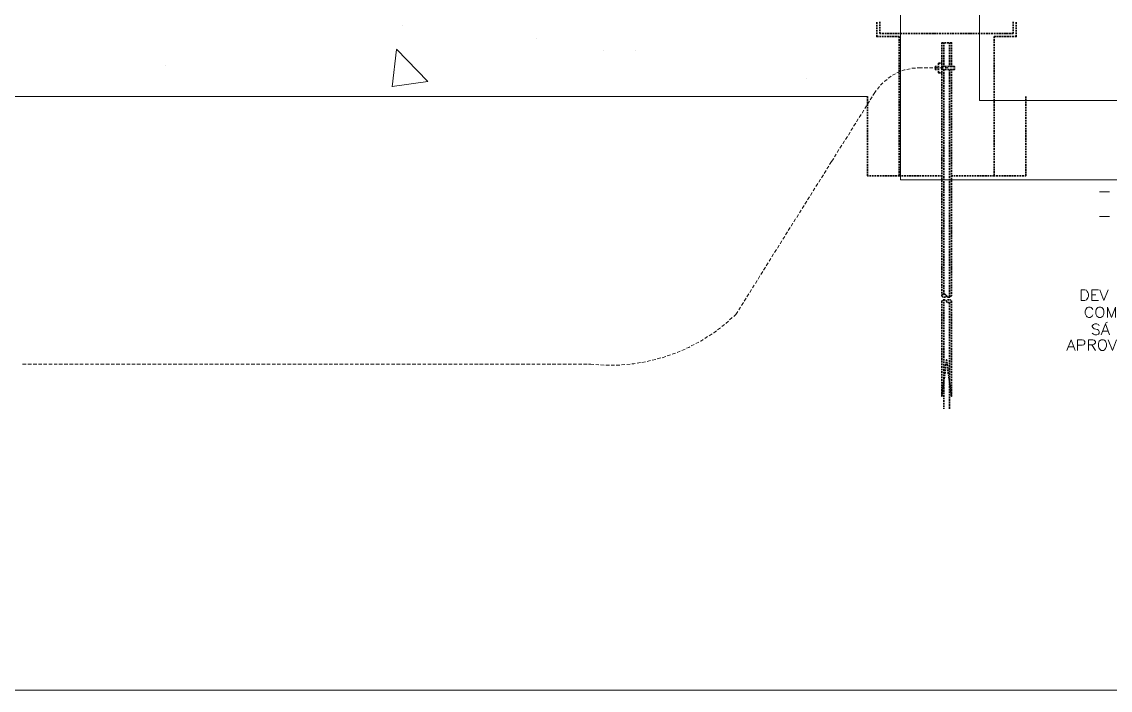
# Model space of a CAD drawing. Header units: inches. Extents: x 5 to 1823, y 18 to 726.
# Drawn here: x 1431.5 to 1510.1, y 408.9 to 457.2 of the extents above; entities that cross this region are included whole.
import ezdxf

# ---------------------------------------------------------------- set-up
doc = ezdxf.new("R2010")
doc.units = ezdxf.units.IN
doc.header["$MEASUREMENT"] = 0
for name, color, linetype in [('PDF_0', 7, 'Continuous'), ('PDF_EL0001', 1, 'Continuous'), ('PDF_ENTRADA-ELETRICA', 1, 'Continuous'), ('PDF_PAREDE', 6, 'Continuous'), ('PDF_TIGRECAD', 6, 'Continuous')]:
    doc.layers.add(name, color=color, linetype=linetype)
doc.layers.add('PDF_Layer 1', color=30, linetype='Continuous', true_color=0xff7f00)
doc.layers.add('PDF_TUB-ELETRICA', color=7, linetype='Continuous', true_color=0x7fbfff)

msp = doc.modelspace()

# ---------------------------------------------------------------- linework, layer by layer
at = {"layer": 'PDF_0', "lineweight": 5}
for points in [[(1494.966, 453.574), (1494.776, 453.511), (1494.733, 453.49)], [(1495.326, 453.701), (1495.284, 453.701), (1495.093, 453.638)], [(1495.686, 453.786), (1495.453, 453.744)], [(1496.067, 453.828), (1495.813, 453.828)], [(1496.194, 453.85), (1496.363, 453.85), (1496.575, 453.85)], [(1496.702, 453.85), (1496.956, 453.85)], [(1497.083, 453.85), (1497.316, 453.85)], [(1497.443, 453.85), (1497.697, 453.85)], [(1497.824, 453.85), (1498.078, 453.85)], [(1498.205, 453.85), (1498.395, 453.85)], [(1493.717, 452.77), (1493.548, 452.601)], [(1494.014, 453.024), (1493.844, 452.897), (1493.802, 452.876)], [(1494.31, 453.257), (1494.289, 453.236), (1494.098, 453.109)], [(1494.627, 453.426), (1494.416, 453.32)], [(1492.998, 451.86), (1493.125, 452.072), (1493.23, 452.22)], [(1493.463, 452.516), (1493.315, 452.304)], [(1492.595, 451.225), (1492.744, 451.436)], [(1492.807, 451.542), (1492.934, 451.754)], [(1492.003, 450.272), (1492.151, 450.484)], [(1492.214, 450.59), (1492.341, 450.801)], [(1492.405, 450.907), (1492.532, 451.119)], [(1491.601, 449.637), (1491.749, 449.849)], [(1491.812, 449.955), (1491.939, 450.166)], [(1491.008, 448.685), (1491.156, 448.896)], [(1491.22, 449.002), (1491.347, 449.214)], [(1491.41, 449.32), (1491.537, 449.531)], [(1490.606, 448.05), (1490.754, 448.261)], [(1490.817, 448.367), (1490.944, 448.579)], [(1489.865, 446.864), (1490.013, 447.097), (1490.161, 447.309)], [(1490.225, 447.415), (1490.352, 447.626)], [(1490.415, 447.732), (1490.542, 447.944)], [(1489.674, 446.547), (1489.801, 446.759)], [(1489.082, 445.594), (1489.209, 445.806)], [(1489.272, 445.912), (1489.42, 446.124)], [(1489.484, 446.229), (1489.611, 446.441)], [(1488.68, 444.959), (1488.807, 445.171)], [(1488.87, 445.277), (1489.018, 445.489)], [(1488.087, 444.007), (1488.214, 444.219)], [(1488.277, 444.324), (1488.404, 444.536)], [(1488.489, 444.642), (1488.616, 444.854)], [(1487.685, 443.372), (1487.812, 443.584)], [(1487.875, 443.689), (1488.023, 443.901)], [(1487.092, 442.419), (1487.219, 442.631)], [(1487.283, 442.737), (1487.41, 442.949)], [(1487.494, 443.054), (1487.621, 443.266)], [(1486.69, 441.784), (1486.817, 441.996)], [(1486.88, 442.102), (1487.029, 442.314)], [(1486.097, 440.832), (1486.224, 441.044)], [(1486.288, 441.149), (1486.415, 441.361)], [(1486.499, 441.467), (1486.626, 441.679)], [(1485.695, 440.197), (1485.822, 440.409)], [(1485.886, 440.514), (1486.034, 440.726)], [(1485.102, 439.244), (1485.229, 439.456)], [(1485.293, 439.562), (1485.42, 439.774)], [(1485.505, 439.879), (1485.632, 440.091)], [(1484.7, 438.588), (1484.827, 438.821)], [(1484.891, 438.927), (1485.039, 439.139)], [(1484.108, 437.636), (1484.235, 437.847)], [(1484.298, 437.953), (1484.425, 438.165)], [(1484.51, 438.271), (1484.637, 438.482)], [(1483.705, 437.001), (1483.832, 437.212)], [(1483.896, 437.318), (1484.044, 437.53)], [(1482.943, 435.9), (1483.092, 436.027), (1483.24, 436.26)], [(1483.303, 436.366), (1483.43, 436.577)], [(1483.515, 436.683), (1483.642, 436.895)], [(1482.372, 435.392), (1482.562, 435.561)], [(1482.647, 435.646), (1482.838, 435.815)], [(1481.483, 434.715), (1481.504, 434.715), (1481.695, 434.863)], [(1481.779, 434.926), (1481.991, 435.075)], [(1482.076, 435.159), (1482.287, 435.307)], [(1480.213, 433.932), (1480.425, 434.037)], [(1480.53, 434.101), (1480.615, 434.143), (1480.742, 434.228)], [(1480.848, 434.291), (1481.06, 434.44)], [(1481.165, 434.503), (1481.377, 434.63)], [(1478.139, 433.043), (1478.371, 433.127)], [(1478.498, 433.17), (1478.731, 433.233)], [(1478.858, 433.297), (1479.07, 433.381)], [(1479.197, 433.445), (1479.43, 433.529)], [(1479.536, 433.593), (1479.705, 433.656), (1479.768, 433.699)], [(1479.874, 433.762), (1480.086, 433.868)], [(1431.593, 432.45), (1431.847, 432.45)], [(1431.974, 432.45), (1432.228, 432.45)], [(1432.355, 432.45), (1432.609, 432.45)], [(1432.736, 432.45), (1432.969, 432.45)], [(1433.096, 432.45), (1433.35, 432.45)], [(1433.477, 432.45), (1433.731, 432.45)], [(1433.858, 432.45), (1434.09, 432.45)], [(1434.217, 432.45), (1434.471, 432.45)], [(1434.598, 432.45), (1434.852, 432.45)], [(1434.979, 432.45), (1435.233, 432.45)], [(1435.36, 432.45), (1435.593, 432.45)], [(1435.72, 432.45), (1435.974, 432.45)], [(1436.101, 432.45), (1436.355, 432.45)], [(1436.482, 432.45), (1436.715, 432.45)], [(1436.842, 432.45), (1437.096, 432.45)], [(1437.223, 432.45), (1437.477, 432.45)], [(1437.604, 432.45), (1437.858, 432.45)], [(1437.985, 432.45), (1438.218, 432.45)], [(1438.345, 432.45), (1438.599, 432.45)], [(1438.726, 432.45), (1438.98, 432.45)], [(1439.107, 432.45), (1439.361, 432.45)], [(1439.467, 432.45), (1439.721, 432.45)], [(1439.848, 432.45), (1440.102, 432.45)], [(1440.229, 432.45), (1440.483, 432.45)], [(1440.61, 432.45), (1440.843, 432.45)], [(1440.97, 432.45), (1441.224, 432.45)], [(1441.351, 432.45), (1441.605, 432.45)], [(1441.732, 432.45), (1441.986, 432.45)], [(1442.091, 432.45), (1442.345, 432.45)], [(1442.472, 432.45), (1442.726, 432.45)], [(1442.853, 432.45), (1443.107, 432.45)], [(1443.234, 432.45), (1443.467, 432.45)], [(1443.594, 432.45), (1443.848, 432.45)], [(1443.975, 432.45), (1444.229, 432.45)], [(1444.356, 432.45), (1444.61, 432.45)], [(1444.716, 432.45), (1444.97, 432.45)], [(1445.097, 432.45), (1445.351, 432.45)], [(1445.478, 432.45), (1445.732, 432.45)], [(1445.859, 432.45), (1446.092, 432.45)], [(1446.219, 432.45), (1446.473, 432.45)], [(1446.6, 432.45), (1446.854, 432.45)], [(1446.981, 432.45), (1447.235, 432.45)], [(1447.341, 432.45), (1447.595, 432.45)], [(1447.722, 432.45), (1447.976, 432.45)], [(1448.103, 432.45), (1448.357, 432.45)], [(1448.484, 432.45), (1448.717, 432.45)], [(1448.844, 432.45), (1449.098, 432.45)], [(1449.225, 432.45), (1449.479, 432.45)], [(1449.606, 432.45), (1449.86, 432.45)], [(1449.966, 432.45), (1450.22, 432.45)], [(1450.347, 432.45), (1450.601, 432.45)], [(1450.728, 432.45), (1450.982, 432.45)], [(1451.109, 432.45), (1451.341, 432.45)], [(1451.468, 432.45), (1451.722, 432.45)], [(1451.849, 432.45), (1452.103, 432.45)], [(1452.23, 432.45), (1452.484, 432.45)], [(1452.59, 432.45), (1452.844, 432.45)], [(1452.971, 432.45), (1453.225, 432.45)], [(1453.352, 432.45), (1453.606, 432.45)], [(1453.733, 432.45), (1453.966, 432.45)], [(1454.093, 432.45), (1454.347, 432.45)], [(1454.474, 432.45), (1454.728, 432.45)], [(1454.855, 432.45), (1455.109, 432.45)], [(1455.236, 432.45), (1455.469, 432.45)], [(1455.596, 432.45), (1455.85, 432.45)], [(1455.977, 432.45), (1456.231, 432.45)], [(1456.358, 432.45), (1456.591, 432.45)], [(1456.718, 432.45), (1456.972, 432.45)], [(1457.099, 432.45), (1457.353, 432.45)], [(1457.48, 432.45), (1457.734, 432.45)], [(1457.861, 432.45), (1458.094, 432.45)], [(1458.221, 432.45), (1458.475, 432.45)], [(1458.602, 432.45), (1458.856, 432.45)], [(1458.983, 432.45), (1459.215, 432.45)], [(1459.342, 432.45), (1459.596, 432.45)], [(1459.723, 432.45), (1459.977, 432.45)], [(1460.104, 432.45), (1460.358, 432.45)], [(1460.485, 432.45), (1460.718, 432.45)], [(1460.845, 432.45), (1461.099, 432.45)], [(1461.226, 432.45), (1461.48, 432.45)], [(1461.607, 432.45), (1461.84, 432.45)], [(1461.967, 432.45), (1462.221, 432.45)], [(1462.348, 432.45), (1462.602, 432.45)], [(1462.729, 432.45), (1462.983, 432.45)], [(1463.11, 432.45), (1463.343, 432.45)], [(1463.47, 432.45), (1463.724, 432.45)], [(1463.851, 432.45), (1464.105, 432.45)], [(1464.232, 432.45), (1464.486, 432.45)], [(1464.592, 432.45), (1464.846, 432.45)], [(1464.973, 432.45), (1465.227, 432.45)], [(1465.354, 432.45), (1465.608, 432.45)], [(1465.735, 432.45), (1465.968, 432.45)], [(1466.095, 432.45), (1466.349, 432.45)], [(1466.476, 432.45), (1466.73, 432.45)], [(1466.857, 432.45), (1467.111, 432.45)], [(1467.216, 432.45), (1467.47, 432.45)], [(1467.597, 432.45), (1467.851, 432.45)], [(1467.978, 432.45), (1468.232, 432.45)], [(1468.359, 432.45), (1468.592, 432.45)], [(1468.719, 432.45), (1468.973, 432.45)], [(1469.1, 432.45), (1469.354, 432.45)], [(1469.481, 432.45), (1469.735, 432.45)], [(1469.841, 432.45), (1470.095, 432.45)], [(1470.222, 432.45), (1470.476, 432.45)], [(1470.603, 432.45), (1470.857, 432.45)], [(1470.984, 432.45), (1471.217, 432.45)], [(1471.344, 432.45), (1471.598, 432.45)], [(1471.725, 432.45), (1471.979, 432.45)], [(1472.106, 432.45), (1472.36, 432.45)], [(1472.466, 432.45), (1472.635, 432.45), (1472.847, 432.429)], [(1472.974, 432.429), (1473.207, 432.408)], [(1473.334, 432.408), (1473.588, 432.386)], [(1473.715, 432.386), (1473.969, 432.386)], [(1474.096, 432.386), (1474.329, 432.386)], [(1474.456, 432.386), (1474.71, 432.386)], [(1474.837, 432.408), (1475.091, 432.429)], [(1475.218, 432.429), (1475.472, 432.45)], [(1475.577, 432.471), (1475.726, 432.471), (1475.831, 432.492)], [(1475.958, 432.513), (1476.212, 432.556)], [(1476.318, 432.577), (1476.572, 432.619)], [(1476.699, 432.64), (1476.763, 432.662), (1476.932, 432.704)], [(1477.059, 432.725), (1477.313, 432.789)], [(1477.419, 432.831), (1477.673, 432.894)], [(1477.779, 432.916), (1478.033, 433)]]:
    msp.add_lwpolyline(points, dxfattribs=at)
at = {"layer": 'PDF_EL0001', "lineweight": 5}
for points in [[(1488.595, 451.775), (1322.965, 451.775)], [(1492.595, 451.775), (1468.042, 451.775)]]:
    msp.add_lwpolyline(points, dxfattribs=at)
at = {"layer": 'PDF_ENTRADA-ELETRICA', "lineweight": 5}
for points in [[(1509.36, 444.896), (1510.079, 444.896)], [(1509.36, 443.118), (1510.079, 443.118)], [(1509.275, 437.043), (1508.809, 437.043), (1508.809, 437.826), (1509.275, 437.826)], [(1509.381, 437.826), (1509.677, 437.043), (1509.973, 437.826)], [(1508.809, 437.445), (1509.084, 437.445)], [(1508.873, 436.387), (1508.83, 436.472), (1508.767, 436.535), (1508.682, 436.577), (1508.555, 436.577), (1508.471, 436.535), (1508.407, 436.472), (1508.365, 436.387), (1508.322, 436.281), (1508.322, 436.112), (1508.365, 436.006), (1508.407, 435.921), (1508.471, 435.858), (1508.555, 435.815), (1508.682, 435.815), (1508.767, 435.858), (1508.83, 435.921), (1508.873, 436.006)], [(1509.931, 435.815), (1509.931, 436.577), (1510.227, 435.815), (1510.524, 436.577), (1510.524, 435.815)], [(1509.783, 435.413), (1509.931, 435.477)], [(1509.338, 435.223), (1509.275, 435.307), (1509.169, 435.35), (1509.021, 435.35), (1508.915, 435.307), (1508.83, 435.223), (1508.83, 435.159), (1508.873, 435.096), (1508.915, 435.053), (1508.979, 435.011), (1509.211, 434.948), (1509.275, 434.905), (1509.317, 434.863), (1509.338, 434.799), (1509.338, 434.694), (1509.275, 434.609), (1509.169, 434.567), (1509.021, 434.567), (1508.915, 434.609), (1508.83, 434.694)], [(1509.487, 434.567), (1509.783, 435.35), (1510.079, 434.567)], [(1509.592, 434.821), (1509.973, 434.821)], [(1507.01, 433.445), (1507.306, 434.207), (1507.603, 433.445)], [(1507.772, 433.445), (1507.772, 434.207), (1508.111, 434.207), (1508.217, 434.186), (1508.259, 434.143), (1508.301, 434.08), (1508.301, 433.953), (1508.259, 433.889), (1508.217, 433.847), (1508.111, 433.826), (1507.772, 433.826)], [(1508.555, 433.445), (1508.555, 434.207), (1508.873, 434.207), (1508.979, 434.186), (1509.021, 434.143), (1509.063, 434.08), (1509.063, 433.995), (1509.021, 433.932), (1508.979, 433.889), (1508.873, 433.847), (1508.555, 433.847)], [(1509.995, 434.207), (1510.291, 433.445), (1510.587, 434.207)], [(1507.116, 433.699), (1507.497, 433.699)], [(1508.809, 433.847), (1509.063, 433.445)]]:
    msp.add_lwpolyline(points, dxfattribs=at)
for points in [[(1508.026, 437.043), (1508.026, 437.826), (1508.301, 437.826), (1508.407, 437.784), (1508.471, 437.699), (1508.513, 437.636), (1508.555, 437.53), (1508.555, 437.339), (1508.513, 437.234), (1508.471, 437.17), (1508.407, 437.085), (1508.301, 437.043)], [(1509.317, 436.577), (1509.233, 436.535), (1509.169, 436.472), (1509.127, 436.387), (1509.084, 436.281), (1509.084, 436.112), (1509.127, 436.006), (1509.169, 435.921), (1509.233, 435.858), (1509.317, 435.815), (1509.465, 435.815), (1509.529, 435.858), (1509.592, 435.921), (1509.635, 436.006), (1509.677, 436.112), (1509.677, 436.281), (1509.635, 436.387), (1509.592, 436.472), (1509.529, 436.535), (1509.465, 436.577)], [(1509.487, 434.207), (1509.423, 434.186), (1509.338, 434.101), (1509.317, 434.037), (1509.275, 433.932), (1509.275, 433.741), (1509.317, 433.635), (1509.338, 433.572), (1509.423, 433.487), (1509.487, 433.445), (1509.635, 433.445), (1509.719, 433.487), (1509.783, 433.572), (1509.825, 433.635), (1509.868, 433.741), (1509.868, 433.932), (1509.825, 434.037), (1509.783, 434.101), (1509.719, 434.186), (1509.635, 434.207)]]:
    msp.add_lwpolyline(points, close=True, dxfattribs=at)
at = {"layer": 'PDF_Layer 1', "color": 7, "lineweight": 5}
msp.add_lwpolyline([(1006.86, 408.891), (1638.773, 408.891)], dxfattribs=at)
at = {"layer": 'PDF_PAREDE', "lineweight": 35}
for points in [[(1493.273, 457.152), (1493.273, 457.025)], [(1493.273, 456.961), (1493.273, 456.834)], [(1493.273, 456.771), (1493.273, 456.665)], [(1493.506, 457.173), (1493.506, 457.046)], [(1493.506, 456.982), (1493.506, 456.855)], [(1493.506, 456.792), (1493.506, 456.686)], [(1503.115, 457.173), (1503.115, 457.046)], [(1503.115, 456.982), (1503.115, 456.855)], [(1503.115, 456.792), (1503.115, 456.686)], [(1503.348, 457.152), (1503.348, 457.025)], [(1503.348, 456.961), (1503.348, 456.834)], [(1503.348, 456.771), (1503.348, 456.665)], [(1493.273, 456.601), (1493.273, 456.474)], [(1493.273, 456.411), (1493.273, 456.284)], [(1493.273, 456.22), (1493.273, 456.114), (1493.4, 456.114)], [(1493.463, 456.114), (1493.59, 456.114)], [(1493.506, 456.622), (1493.506, 456.495)], [(1493.506, 456.432), (1493.506, 456.347), (1493.59, 456.347)], [(1493.654, 456.347), (1493.781, 456.347)], [(1493.654, 456.114), (1493.76, 456.114)], [(1493.823, 456.114), (1493.95, 456.114)], [(1493.844, 456.347), (1493.971, 456.347)], [(1494.014, 456.114), (1494.141, 456.114)], [(1494.035, 456.347), (1494.162, 456.347)], [(1494.204, 456.114), (1494.331, 456.114)], [(1494.225, 456.347), (1494.352, 456.347)], [(1494.395, 456.114), (1494.522, 456.114)], [(1494.416, 456.347), (1494.543, 456.347)], [(1494.585, 456.114), (1494.712, 456.114)], [(1494.606, 456.347), (1494.733, 456.347)], [(1494.776, 456.347), (1494.903, 456.347)], [(1494.776, 456.114), (1494.881, 456.114), (1494.881, 455.987)], [(1494.881, 455.924), (1494.881, 455.797)], [(1494.966, 456.347), (1495.093, 456.347)], [(1495.157, 456.347), (1495.284, 456.347)], [(1495.347, 456.347), (1495.474, 456.347)], [(1495.538, 456.347), (1495.665, 456.347)], [(1495.728, 456.347), (1495.855, 456.347)], [(1495.919, 456.347), (1496.046, 456.347)], [(1496.088, 456.347), (1496.215, 456.347)], [(1496.278, 456.347), (1496.405, 456.347)], [(1496.469, 456.347), (1496.596, 456.347)], [(1496.659, 456.347), (1496.786, 456.347)], [(1496.85, 456.347), (1496.977, 456.347)], [(1497.04, 456.347), (1497.167, 456.347)], [(1497.231, 456.347), (1497.358, 456.347)], [(1497.4, 456.347), (1497.527, 456.347)], [(1497.591, 456.347), (1497.718, 456.347)], [(1497.781, 456.347), (1497.908, 456.347)], [(1497.972, 456.347), (1498.099, 456.347)], [(1498.162, 456.347), (1498.289, 456.347)], [(1498.353, 456.347), (1498.48, 456.347)], [(1498.543, 456.347), (1498.67, 456.347)], [(1498.713, 456.347), (1498.84, 456.347)], [(1498.903, 456.347), (1499.03, 456.347)], [(1499.094, 456.347), (1499.221, 456.347)], [(1499.284, 456.347), (1499.411, 456.347)], [(1499.475, 456.347), (1499.602, 456.347)], [(1499.665, 456.347), (1499.792, 456.347)], [(1499.856, 456.347), (1499.983, 456.347)], [(1500.025, 456.347), (1500.152, 456.347)], [(1500.215, 456.347), (1500.342, 456.347)], [(1500.406, 456.347), (1500.533, 456.347)], [(1500.596, 456.347), (1500.724, 456.347)], [(1500.787, 456.347), (1500.914, 456.347)], [(1500.978, 456.347), (1501.105, 456.347)], [(1501.168, 456.347), (1501.295, 456.347)], [(1501.337, 456.347), (1501.464, 456.347)], [(1501.528, 456.347), (1501.655, 456.347)], [(1501.718, 456.347), (1501.845, 456.347)], [(1501.867, 456.114), (1501.761, 456.114), (1501.761, 455.987)], [(1501.761, 455.924), (1501.761, 455.797)], [(1501.909, 456.347), (1502.036, 456.347)], [(1501.93, 456.114), (1502.057, 456.114)], [(1502.099, 456.347), (1502.226, 456.347)], [(1502.121, 456.114), (1502.248, 456.114)], [(1502.29, 456.347), (1502.417, 456.347)], [(1502.311, 456.114), (1502.417, 456.114)], [(1502.48, 456.347), (1502.607, 456.347)], [(1502.48, 456.114), (1502.607, 456.114)], [(1502.65, 456.347), (1502.777, 456.347)], [(1502.671, 456.114), (1502.798, 456.114)], [(1502.84, 456.347), (1502.967, 456.347)], [(1502.861, 456.114), (1502.988, 456.114)], [(1503.031, 456.347), (1503.115, 456.347), (1503.115, 456.432)], [(1503.052, 456.114), (1503.179, 456.114)], [(1503.115, 456.622), (1503.115, 456.495)], [(1503.242, 456.114), (1503.348, 456.114), (1503.348, 456.22)], [(1503.348, 456.601), (1503.348, 456.474)], [(1503.348, 456.411), (1503.348, 456.284)], [(1494.881, 455.755), (1494.881, 455.628)], [(1494.881, 455.564), (1494.881, 455.437)], [(1494.881, 455.374), (1494.881, 455.247)], [(1494.881, 455.183), (1494.881, 455.056)], [(1498.099, 455.67), (1497.972, 455.67), (1497.972, 455.585)], [(1497.972, 455.522), (1497.972, 455.395)], [(1497.972, 455.331), (1497.972, 455.204)], [(1497.972, 455.162), (1497.972, 455.035)], [(1498.12, 455.67), (1498.12, 455.585)], [(1498.12, 455.522), (1498.12, 455.395)], [(1498.12, 455.331), (1498.12, 455.204)], [(1498.12, 455.162), (1498.12, 455.035)], [(1498.162, 455.67), (1498.289, 455.67)], [(1498.353, 455.67), (1498.48, 455.67)], [(1498.522, 455.67), (1498.522, 455.585)], [(1498.522, 455.522), (1498.522, 455.395)], [(1498.522, 455.331), (1498.522, 455.204)], [(1498.522, 455.162), (1498.522, 455.035)], [(1498.543, 455.67), (1498.67, 455.67), (1498.67, 455.585)], [(1498.67, 455.522), (1498.67, 455.395)], [(1498.67, 455.331), (1498.67, 455.204)], [(1498.67, 455.162), (1498.67, 455.035)], [(1501.761, 455.755), (1501.761, 455.628)], [(1501.761, 455.564), (1501.761, 455.437)], [(1501.761, 455.374), (1501.761, 455.247)], [(1501.761, 455.183), (1501.761, 455.056)], [(1494.881, 454.993), (1494.881, 454.866)], [(1494.881, 454.802), (1494.881, 454.675)], [(1494.881, 454.612), (1494.881, 454.485)], [(1494.881, 454.442), (1494.881, 454.315)], [(1497.972, 454.971), (1497.972, 454.844)], [(1497.972, 454.781), (1497.972, 454.654)], [(1497.972, 454.59), (1497.972, 454.463)], [(1497.972, 454.4), (1497.972, 454.273)], [(1498.12, 454.971), (1498.12, 454.844)], [(1498.12, 454.781), (1498.12, 454.654)], [(1498.12, 454.59), (1498.12, 454.463)], [(1498.12, 454.4), (1498.12, 454.273)], [(1498.522, 454.971), (1498.522, 454.844)], [(1498.522, 454.781), (1498.522, 454.654)], [(1498.522, 454.59), (1498.522, 454.463)], [(1498.522, 454.4), (1498.522, 454.273)], [(1498.67, 454.971), (1498.67, 454.844)], [(1498.67, 454.781), (1498.67, 454.654)], [(1498.67, 454.59), (1498.67, 454.463)], [(1498.67, 454.4), (1498.67, 454.273)], [(1501.761, 454.993), (1501.761, 454.866)], [(1501.761, 454.802), (1501.761, 454.675)], [(1501.761, 454.612), (1501.761, 454.485)], [(1501.761, 454.442), (1501.761, 454.315)], [(1494.881, 454.252), (1494.881, 454.125)], [(1494.881, 454.061), (1494.881, 453.934)], [(1494.881, 453.871), (1494.881, 453.744)], [(1494.881, 453.68), (1494.881, 453.553)], [(1497.591, 453.955), (1497.506, 453.955), (1497.506, 453.871)], [(1497.506, 453.807), (1497.506, 453.723), (1497.591, 453.723)], [(1497.654, 453.955), (1497.739, 453.955)], [(1497.654, 453.723), (1497.739, 453.723)], [(1497.824, 454.188), (1497.739, 454.188), (1497.739, 454.061)], [(1497.739, 453.998), (1497.739, 453.871)], [(1497.739, 453.807), (1497.739, 453.68)], [(1497.739, 453.617), (1497.739, 453.49), (1497.824, 453.49)], [(1497.887, 454.188), (1497.972, 454.188)], [(1497.972, 453.617), (1497.972, 453.49), (1497.887, 453.49)], [(1497.972, 454.209), (1497.972, 454.082)], [(1498.12, 454.019), (1498.12, 453.955), (1497.972, 453.955), (1497.972, 453.871)], [(1497.972, 454.019), (1497.972, 453.955)], [(1497.972, 453.807), (1497.972, 453.68)], [(1497.972, 453.723), (1498.12, 453.723), (1498.12, 453.617)], [(1498.12, 454.209), (1498.12, 454.082)], [(1498.12, 453.553), (1498.12, 453.426)], [(1498.183, 453.955), (1498.31, 453.955)], [(1498.183, 453.723), (1498.31, 453.723)], [(1498.374, 453.955), (1498.501, 453.955)], [(1498.374, 453.723), (1498.501, 453.723)], [(1498.522, 454.209), (1498.522, 454.082)], [(1498.522, 454.019), (1498.522, 453.955)], [(1498.522, 453.723), (1498.522, 453.596)], [(1498.564, 453.955), (1498.691, 453.955)], [(1498.564, 453.723), (1498.691, 453.723)], [(1498.67, 454.209), (1498.67, 454.082)], [(1498.67, 454.019), (1498.67, 453.955)], [(1498.67, 453.723), (1498.67, 453.659)], [(1498.67, 453.596), (1498.67, 453.469)], [(1498.734, 453.955), (1498.882, 453.955), (1498.882, 453.871)], [(1498.734, 453.723), (1498.882, 453.723), (1498.882, 453.807)], [(1501.761, 454.252), (1501.761, 454.125)], [(1501.761, 454.061), (1501.761, 453.934)], [(1501.761, 453.871), (1501.761, 453.744)], [(1501.761, 453.68), (1501.761, 453.553)], [(1494.881, 453.49), (1494.881, 453.363)], [(1494.881, 453.299), (1494.881, 453.172)], [(1494.881, 453.13), (1494.881, 453.003)], [(1494.881, 452.939), (1494.881, 452.812)], [(1497.972, 453.426), (1497.972, 453.299)], [(1497.972, 453.236), (1497.972, 453.109)], [(1497.972, 453.045), (1497.972, 452.918)], [(1497.972, 452.855), (1497.972, 452.728)], [(1498.12, 453.363), (1498.12, 453.236)], [(1498.12, 453.172), (1498.12, 453.045)], [(1498.12, 452.982), (1498.12, 452.855)], [(1498.12, 452.791), (1498.12, 452.664)], [(1498.522, 453.532), (1498.522, 453.405)], [(1498.522, 453.363), (1498.522, 453.236)], [(1498.522, 453.172), (1498.522, 453.045)], [(1498.522, 452.982), (1498.522, 452.855)], [(1498.522, 452.791), (1498.522, 452.664)], [(1498.67, 453.405), (1498.67, 453.278)], [(1498.67, 453.215), (1498.67, 453.088)], [(1498.67, 453.024), (1498.67, 452.897)], [(1498.67, 452.834), (1498.67, 452.707)], [(1501.761, 453.49), (1501.761, 453.363)], [(1501.761, 453.299), (1501.761, 453.172)], [(1501.761, 453.13), (1501.761, 453.003)], [(1501.761, 452.939), (1501.761, 452.812)], [(1494.881, 452.749), (1494.881, 452.622)], [(1494.881, 452.558), (1494.881, 452.431)], [(1494.881, 452.368), (1494.881, 452.241)], [(1494.881, 452.177), (1494.881, 452.05)], [(1494.881, 451.987), (1494.881, 451.86)], [(1497.972, 452.664), (1497.972, 452.558)], [(1497.972, 452.495), (1497.972, 452.368)], [(1497.972, 452.304), (1497.972, 452.177)], [(1497.972, 452.114), (1497.972, 451.987)], [(1498.12, 452.601), (1498.12, 452.474)], [(1498.12, 452.431), (1498.12, 452.304)], [(1498.12, 452.241), (1498.12, 452.114)], [(1498.12, 452.05), (1498.12, 451.923)], [(1498.522, 452.601), (1498.522, 452.474)], [(1498.522, 452.41), (1498.522, 452.283)], [(1498.522, 452.22), (1498.522, 452.093)], [(1498.522, 452.029), (1498.522, 451.923)], [(1498.67, 452.643), (1498.67, 452.537)], [(1498.67, 452.474), (1498.67, 452.347)], [(1498.67, 452.283), (1498.67, 452.156)], [(1498.67, 452.093), (1498.67, 451.966)], [(1501.761, 452.749), (1501.761, 452.622)], [(1501.761, 452.558), (1501.761, 452.431)], [(1501.761, 452.368), (1501.761, 452.241)], [(1501.761, 452.177), (1501.761, 452.05)], [(1501.761, 451.987), (1501.761, 451.86)], [(1492.595, 451.775), (1492.595, 451.669)], [(1492.595, 451.606), (1492.595, 451.479)], [(1492.595, 451.415), (1492.595, 451.288)], [(1492.595, 451.225), (1492.595, 451.098)], [(1494.881, 451.796), (1494.881, 451.69)], [(1494.881, 451.627), (1494.881, 451.5)], [(1494.881, 451.436), (1494.881, 451.309)], [(1494.881, 451.246), (1494.881, 451.119)], [(1497.972, 451.923), (1497.972, 451.796)], [(1497.972, 451.733), (1497.972, 451.606)], [(1497.972, 451.542), (1497.972, 451.415)], [(1497.972, 451.352), (1497.972, 451.246)], [(1497.972, 451.182), (1497.972, 451.055)], [(1498.12, 451.86), (1498.12, 451.733)], [(1498.12, 451.669), (1498.12, 451.542)], [(1498.12, 451.479), (1498.12, 451.352)], [(1498.12, 451.288), (1498.12, 451.161)], [(1498.522, 451.86), (1498.522, 451.733)], [(1498.522, 451.669), (1498.522, 451.542)], [(1498.522, 451.479), (1498.522, 451.352)], [(1498.522, 451.288), (1498.522, 451.161)], [(1498.67, 451.902), (1498.67, 451.775)], [(1498.67, 451.712), (1498.67, 451.585)], [(1498.67, 451.521), (1498.67, 451.394)], [(1498.67, 451.331), (1498.67, 451.225)], [(1501.761, 451.796), (1501.761, 451.69)], [(1501.761, 451.627), (1501.761, 451.5)], [(1501.761, 451.436), (1501.761, 451.309)], [(1501.761, 451.246), (1501.761, 451.119)], [(1504.047, 451.775), (1504.047, 451.669)], [(1504.047, 451.606), (1504.047, 451.479)], [(1504.047, 451.415), (1504.047, 451.288)], [(1504.047, 451.225), (1504.047, 451.098)], [(1492.595, 451.034), (1492.595, 450.907)], [(1492.595, 450.844), (1492.595, 450.717)], [(1492.595, 450.653), (1492.595, 450.547)], [(1492.595, 450.484), (1492.595, 450.357)], [(1494.881, 451.055), (1494.881, 450.928)], [(1494.881, 450.865), (1494.881, 450.738)], [(1494.881, 450.674), (1494.881, 450.547)], [(1494.881, 450.484), (1494.881, 450.378)], [(1497.972, 450.992), (1497.972, 450.865)], [(1497.972, 450.801), (1497.972, 450.674)], [(1497.972, 450.611), (1497.972, 450.484)], [(1497.972, 450.42), (1497.972, 450.293)], [(1498.12, 451.119), (1498.12, 450.992)], [(1498.12, 450.928), (1498.12, 450.801)], [(1498.12, 450.738), (1498.12, 450.611)], [(1498.12, 450.547), (1498.12, 450.42)], [(1498.522, 451.098), (1498.522, 450.971)], [(1498.522, 450.907), (1498.522, 450.78)], [(1498.522, 450.717), (1498.522, 450.611)], [(1498.522, 450.547), (1498.522, 450.42)], [(1498.67, 451.161), (1498.67, 451.034)], [(1498.67, 450.971), (1498.67, 450.844)], [(1498.67, 450.78), (1498.67, 450.653)], [(1498.67, 450.59), (1498.67, 450.463)], [(1498.67, 450.399), (1498.67, 450.272)], [(1501.761, 451.055), (1501.761, 450.928)], [(1501.761, 450.865), (1501.761, 450.738)], [(1501.761, 450.674), (1501.761, 450.547)], [(1501.761, 450.484), (1501.761, 450.378)], [(1504.047, 451.034), (1504.047, 450.907)], [(1504.047, 450.844), (1504.047, 450.717)], [(1504.047, 450.653), (1504.047, 450.547)], [(1504.047, 450.484), (1504.047, 450.357)], [(1492.595, 450.293), (1492.595, 450.166)], [(1492.595, 450.103), (1492.595, 449.976)], [(1492.595, 449.912), (1492.595, 449.785)], [(1492.595, 449.722), (1492.595, 449.595)], [(1494.881, 450.315), (1494.881, 450.188)], [(1494.881, 450.124), (1494.881, 449.997)], [(1494.881, 449.934), (1494.881, 449.807)], [(1494.881, 449.743), (1494.881, 449.616)], [(1497.972, 450.23), (1497.972, 450.103)], [(1497.972, 450.039), (1497.972, 449.934)], [(1497.972, 449.87), (1497.972, 449.743)], [(1497.972, 449.68), (1497.972, 449.553)], [(1498.12, 450.357), (1498.12, 450.23)], [(1498.12, 450.166), (1498.12, 450.039)], [(1498.12, 449.976), (1498.12, 449.849)], [(1498.12, 449.807), (1498.12, 449.68)], [(1498.12, 449.616), (1498.12, 449.489)], [(1498.522, 450.357), (1498.522, 450.23)], [(1498.522, 450.166), (1498.522, 450.039)], [(1498.522, 449.976), (1498.522, 449.849)], [(1498.522, 449.785), (1498.522, 449.658)], [(1498.67, 450.209), (1498.67, 450.082)], [(1498.67, 450.018), (1498.67, 449.912)], [(1498.67, 449.849), (1498.67, 449.722)], [(1498.67, 449.658), (1498.67, 449.531)], [(1501.761, 450.315), (1501.761, 450.188)], [(1501.761, 450.124), (1501.761, 449.997)], [(1501.761, 449.934), (1501.761, 449.807)], [(1501.761, 449.743), (1501.761, 449.616)], [(1504.047, 450.293), (1504.047, 450.166)], [(1504.047, 450.103), (1504.047, 449.976)], [(1504.047, 449.912), (1504.047, 449.785)], [(1504.047, 449.722), (1504.047, 449.595)], [(1492.595, 449.531), (1492.595, 449.404)], [(1492.595, 449.341), (1492.595, 449.235)], [(1492.595, 449.172), (1492.595, 449.045)], [(1492.595, 448.981), (1492.595, 448.854)], [(1494.881, 449.553), (1494.881, 449.426)], [(1494.881, 449.362), (1494.881, 449.235)], [(1494.881, 449.172), (1494.881, 449.066)], [(1494.881, 449.002), (1494.881, 448.875)], [(1497.972, 449.489), (1497.972, 449.362)], [(1497.972, 449.299), (1497.972, 449.172)], [(1497.972, 449.108), (1497.972, 448.981)], [(1497.972, 448.918), (1497.972, 448.791)], [(1498.12, 449.426), (1498.12, 449.299)], [(1498.12, 449.235), (1498.12, 449.108)], [(1498.12, 449.045), (1498.12, 448.918)], [(1498.12, 448.854), (1498.12, 448.727)], [(1498.522, 449.595), (1498.522, 449.468)], [(1498.522, 449.404), (1498.522, 449.299)], [(1498.522, 449.235), (1498.522, 449.108)], [(1498.522, 449.045), (1498.522, 448.918)], [(1498.522, 448.854), (1498.522, 448.727)], [(1498.67, 449.468), (1498.67, 449.341)], [(1498.67, 449.277), (1498.67, 449.15)], [(1498.67, 449.087), (1498.67, 448.96)], [(1498.67, 448.896), (1498.67, 448.769)], [(1501.761, 449.553), (1501.761, 449.426)], [(1501.761, 449.362), (1501.761, 449.235)], [(1501.761, 449.172), (1501.761, 449.066)], [(1501.761, 449.002), (1501.761, 448.875)], [(1504.047, 449.531), (1504.047, 449.404)], [(1504.047, 449.341), (1504.047, 449.235)], [(1504.047, 449.172), (1504.047, 449.045)], [(1504.047, 448.981), (1504.047, 448.854)], [(1492.595, 448.791), (1492.595, 448.664)], [(1492.595, 448.6), (1492.595, 448.473)], [(1492.595, 448.41), (1492.595, 448.283)], [(1492.595, 448.219), (1492.595, 448.092)], [(1494.881, 448.812), (1494.881, 448.685)], [(1494.881, 448.621), (1494.881, 448.494)], [(1494.881, 448.431), (1494.881, 448.304)], [(1494.881, 448.24), (1494.881, 448.113)], [(1494.881, 448.05), (1494.881, 447.923)], [(1497.972, 448.727), (1497.972, 448.621)], [(1497.972, 448.558), (1497.972, 448.431)], [(1497.972, 448.367), (1497.972, 448.24)], [(1497.972, 448.177), (1497.972, 448.05)], [(1498.12, 448.664), (1498.12, 448.537)], [(1498.12, 448.494), (1498.12, 448.367)], [(1498.12, 448.304), (1498.12, 448.177)], [(1498.12, 448.113), (1498.12, 447.986)], [(1498.522, 448.664), (1498.522, 448.537)], [(1498.522, 448.473), (1498.522, 448.346)], [(1498.522, 448.283), (1498.522, 448.156)], [(1498.522, 448.092), (1498.522, 447.986)], [(1498.67, 448.706), (1498.67, 448.6)], [(1498.67, 448.537), (1498.67, 448.41)], [(1498.67, 448.346), (1498.67, 448.219)], [(1498.67, 448.156), (1498.67, 448.029)], [(1501.761, 448.812), (1501.761, 448.685)], [(1501.761, 448.621), (1501.761, 448.494)], [(1501.761, 448.431), (1501.761, 448.304)], [(1501.761, 448.24), (1501.761, 448.113)], [(1501.761, 448.05), (1501.761, 447.923)], [(1504.047, 448.791), (1504.047, 448.664)], [(1504.047, 448.6), (1504.047, 448.473)], [(1504.047, 448.41), (1504.047, 448.283)], [(1504.047, 448.219), (1504.047, 448.092)], [(1492.595, 448.029), (1492.595, 447.923)], [(1492.595, 447.859), (1492.595, 447.732)], [(1492.595, 447.669), (1492.595, 447.542)], [(1492.595, 447.478), (1492.595, 447.351)], [(1492.595, 447.288), (1492.595, 447.161)], [(1494.881, 447.859), (1494.881, 447.753)], [(1494.881, 447.69), (1494.881, 447.563)], [(1494.881, 447.499), (1494.881, 447.372)], [(1494.881, 447.309), (1494.881, 447.182)], [(1497.972, 447.986), (1497.972, 447.859)], [(1497.972, 447.796), (1497.972, 447.669)], [(1497.972, 447.605), (1497.972, 447.478)], [(1497.972, 447.415), (1497.972, 447.288)], [(1498.12, 447.923), (1498.12, 447.796)], [(1498.12, 447.732), (1498.12, 447.605)], [(1498.12, 447.542), (1498.12, 447.415)], [(1498.12, 447.351), (1498.12, 447.224)], [(1498.522, 447.923), (1498.522, 447.796)], [(1498.522, 447.732), (1498.522, 447.605)], [(1498.522, 447.542), (1498.522, 447.415)], [(1498.522, 447.351), (1498.522, 447.224)], [(1498.67, 447.965), (1498.67, 447.838)], [(1498.67, 447.775), (1498.67, 447.648)], [(1498.67, 447.584), (1498.67, 447.457)], [(1498.67, 447.394), (1498.67, 447.288)], [(1501.761, 447.859), (1501.761, 447.753)], [(1501.761, 447.69), (1501.761, 447.563)], [(1501.761, 447.499), (1501.761, 447.372)], [(1501.761, 447.309), (1501.761, 447.182)], [(1504.047, 448.029), (1504.047, 447.923)], [(1504.047, 447.859), (1504.047, 447.732)], [(1504.047, 447.669), (1504.047, 447.542)], [(1504.047, 447.478), (1504.047, 447.351)], [(1504.047, 447.288), (1504.047, 447.161)], [(1492.595, 447.097), (1492.595, 446.97)], [(1492.595, 446.907), (1492.595, 446.78)], [(1492.595, 446.716), (1492.595, 446.61)], [(1492.595, 446.547), (1492.595, 446.42)], [(1494.881, 447.118), (1494.881, 446.991)], [(1494.881, 446.928), (1494.881, 446.801)], [(1494.881, 446.737), (1494.881, 446.61)], [(1494.881, 446.547), (1494.881, 446.441)], [(1497.972, 447.245), (1497.972, 447.118)], [(1497.972, 447.055), (1497.972, 446.928)], [(1497.972, 446.864), (1497.972, 446.737)], [(1497.972, 446.674), (1497.972, 446.547)], [(1497.972, 446.483), (1497.972, 446.356)], [(1498.12, 447.182), (1498.12, 447.055)], [(1498.12, 446.991), (1498.12, 446.864)], [(1498.12, 446.801), (1498.12, 446.674)], [(1498.12, 446.61), (1498.12, 446.483)], [(1498.522, 447.161), (1498.522, 447.034)], [(1498.522, 446.97), (1498.522, 446.843)], [(1498.522, 446.78), (1498.522, 446.674)], [(1498.522, 446.61), (1498.522, 446.483)], [(1498.67, 447.224), (1498.67, 447.097)], [(1498.67, 447.034), (1498.67, 446.907)], [(1498.67, 446.843), (1498.67, 446.716)], [(1498.67, 446.653), (1498.67, 446.526)], [(1501.761, 447.118), (1501.761, 446.991)], [(1501.761, 446.928), (1501.761, 446.801)], [(1501.761, 446.737), (1501.761, 446.61)], [(1501.761, 446.547), (1501.761, 446.441)], [(1504.047, 447.097), (1504.047, 446.97)], [(1504.047, 446.907), (1504.047, 446.78)], [(1504.047, 446.716), (1504.047, 446.61)], [(1504.047, 446.547), (1504.047, 446.42)], [(1492.595, 446.356), (1492.595, 446.229)], [(1492.595, 446.166), (1492.595, 446.06), (1492.68, 446.06)], [(1492.871, 446.06), (1492.744, 446.06)], [(1493.04, 446.06), (1492.934, 446.06)], [(1493.23, 446.06), (1493.103, 446.06)], [(1493.421, 446.06), (1493.294, 446.06)], [(1493.611, 446.06), (1493.484, 446.06)], [(1493.802, 446.06), (1493.675, 446.06)], [(1493.992, 446.06), (1493.865, 446.06)], [(1494.183, 446.06), (1494.056, 446.06)], [(1494.352, 446.06), (1494.246, 446.06)], [(1494.543, 446.06), (1494.416, 446.06)], [(1494.733, 446.06), (1494.606, 446.06)], [(1494.881, 446.06), (1494.797, 446.06)], [(1494.881, 446.378), (1494.881, 446.251)], [(1494.881, 446.187), (1494.881, 446.06), (1494.987, 446.06)], [(1495.051, 446.06), (1495.178, 446.06)], [(1495.241, 446.06), (1495.368, 446.06)], [(1495.432, 446.06), (1495.559, 446.06)], [(1495.622, 446.06), (1495.749, 446.06)], [(1495.813, 446.06), (1495.919, 446.06)], [(1495.982, 446.06), (1496.109, 446.06)], [(1496.173, 446.06), (1496.3, 446.06)], [(1496.363, 446.06), (1496.49, 446.06)], [(1496.554, 446.06), (1496.681, 446.06)], [(1496.744, 446.06), (1496.871, 446.06)], [(1496.935, 446.06), (1497.062, 446.06)], [(1497.125, 446.06), (1497.231, 446.06)], [(1497.294, 446.06), (1497.421, 446.06)], [(1497.485, 446.06), (1497.612, 446.06)], [(1497.675, 446.06), (1497.802, 446.06)], [(1497.866, 446.06), (1497.972, 446.06)], [(1497.972, 446.293), (1497.972, 446.166)], [(1497.972, 446.102), (1497.972, 445.975)], [(1497.972, 445.933), (1497.972, 445.806)], [(1497.972, 445.743), (1497.972, 445.616)], [(1498.12, 446.42), (1498.12, 446.293)], [(1498.12, 446.229), (1498.12, 446.102)], [(1498.12, 446.039), (1498.12, 445.912)], [(1498.12, 445.87), (1498.12, 445.743)], [(1498.12, 445.679), (1498.12, 445.552)], [(1498.522, 446.42), (1498.522, 446.293)], [(1498.522, 446.229), (1498.522, 446.102)], [(1498.522, 446.039), (1498.522, 445.912)], [(1498.522, 445.848), (1498.522, 445.721)], [(1498.67, 446.462), (1498.67, 446.335)], [(1498.67, 446.272), (1498.67, 446.145)], [(1498.67, 446.081), (1498.67, 445.975)], [(1498.67, 446.06), (1498.776, 446.06)], [(1498.67, 445.912), (1498.67, 445.785)], [(1498.67, 445.721), (1498.67, 445.594)], [(1498.84, 446.06), (1498.945, 446.06)], [(1499.009, 446.06), (1499.136, 446.06)], [(1499.199, 446.06), (1499.326, 446.06)], [(1499.39, 446.06), (1499.517, 446.06)], [(1499.58, 446.06), (1499.707, 446.06)], [(1499.771, 446.06), (1499.898, 446.06)], [(1499.961, 446.06), (1500.088, 446.06)], [(1500.152, 446.06), (1500.258, 446.06)], [(1500.321, 446.06), (1500.448, 446.06)], [(1500.512, 446.06), (1500.639, 446.06)], [(1500.702, 446.06), (1500.829, 446.06)], [(1500.893, 446.06), (1501.02, 446.06)], [(1501.083, 446.06), (1501.21, 446.06)], [(1501.274, 446.06), (1501.401, 446.06)], [(1501.464, 446.06), (1501.57, 446.06)], [(1501.761, 446.187), (1501.761, 446.06), (1501.634, 446.06)], [(1501.761, 446.378), (1501.761, 446.251)], [(1501.824, 446.06), (1501.761, 446.06)], [(1502.015, 446.06), (1501.888, 446.06)], [(1502.205, 446.06), (1502.078, 446.06)], [(1502.396, 446.06), (1502.269, 446.06)], [(1502.586, 446.06), (1502.459, 446.06)], [(1502.777, 446.06), (1502.65, 446.06)], [(1502.967, 446.06), (1502.84, 446.06)], [(1503.137, 446.06), (1503.031, 446.06)], [(1503.327, 446.06), (1503.2, 446.06)], [(1503.518, 446.06), (1503.391, 446.06)], [(1503.708, 446.06), (1503.581, 446.06)], [(1503.899, 446.06), (1503.772, 446.06)], [(1504.047, 446.166), (1504.047, 446.06), (1503.962, 446.06)], [(1504.047, 446.356), (1504.047, 446.229)], [(1497.972, 445.552), (1497.972, 445.425)], [(1497.972, 445.362), (1497.972, 445.235)], [(1497.972, 445.171), (1497.972, 445.044)], [(1497.972, 444.981), (1497.972, 444.854)], [(1498.12, 445.489), (1498.12, 445.362)], [(1498.12, 445.298), (1498.12, 445.171)], [(1498.12, 445.108), (1498.12, 444.981)], [(1498.12, 444.917), (1498.12, 444.79)], [(1498.522, 445.658), (1498.522, 445.531)], [(1498.522, 445.467), (1498.522, 445.362)], [(1498.522, 445.298), (1498.522, 445.171)], [(1498.522, 445.108), (1498.522, 444.981)], [(1498.522, 444.917), (1498.522, 444.79)], [(1498.67, 445.531), (1498.67, 445.404)], [(1498.67, 445.34), (1498.67, 445.213)], [(1498.67, 445.15), (1498.67, 445.023)], [(1498.67, 444.959), (1498.67, 444.832)], [(1497.972, 444.79), (1497.972, 444.663)], [(1497.972, 444.621), (1497.972, 444.494)], [(1497.972, 444.43), (1497.972, 444.303)], [(1497.972, 444.24), (1497.972, 444.113)], [(1498.12, 444.727), (1498.12, 444.6)], [(1498.12, 444.536), (1498.12, 444.43)], [(1498.12, 444.367), (1498.12, 444.24)], [(1498.12, 444.176), (1498.12, 444.049)], [(1498.522, 444.727), (1498.522, 444.6)], [(1498.522, 444.536), (1498.522, 444.409)], [(1498.522, 444.346), (1498.522, 444.219)], [(1498.522, 444.155), (1498.522, 444.049)], [(1498.67, 444.769), (1498.67, 444.663)], [(1498.67, 444.6), (1498.67, 444.473)], [(1498.67, 444.409), (1498.67, 444.282)], [(1498.67, 444.219), (1498.67, 444.092)], [(1497.972, 444.049), (1497.972, 443.922)], [(1497.972, 443.859), (1497.972, 443.732)], [(1497.972, 443.668), (1497.972, 443.541)], [(1497.972, 443.478), (1497.972, 443.351)], [(1498.12, 443.986), (1498.12, 443.859)], [(1498.12, 443.795), (1498.12, 443.668)], [(1498.12, 443.605), (1498.12, 443.478)], [(1498.12, 443.414), (1498.12, 443.287)], [(1498.522, 443.986), (1498.522, 443.859)], [(1498.522, 443.795), (1498.522, 443.668)], [(1498.522, 443.605), (1498.522, 443.478)], [(1498.522, 443.414), (1498.522, 443.287)], [(1498.67, 444.028), (1498.67, 443.901)], [(1498.67, 443.838), (1498.67, 443.711)], [(1498.67, 443.647), (1498.67, 443.52)], [(1498.67, 443.457), (1498.67, 443.351)], [(1497.972, 443.308), (1497.972, 443.181)], [(1497.972, 443.118), (1497.972, 442.991)], [(1497.972, 442.927), (1497.972, 442.8)], [(1497.972, 442.737), (1497.972, 442.61)], [(1497.972, 442.546), (1497.972, 442.419)], [(1498.12, 443.224), (1498.12, 443.118)], [(1498.12, 443.054), (1498.12, 442.927)], [(1498.12, 442.864), (1498.12, 442.737)], [(1498.12, 442.673), (1498.12, 442.546)], [(1498.522, 443.224), (1498.522, 443.097)], [(1498.522, 443.033), (1498.522, 442.906)], [(1498.522, 442.843), (1498.522, 442.737)], [(1498.522, 442.673), (1498.522, 442.546)], [(1498.67, 443.287), (1498.67, 443.16)], [(1498.67, 443.097), (1498.67, 442.97)], [(1498.67, 442.906), (1498.67, 442.779)], [(1498.67, 442.716), (1498.67, 442.589)], [(1497.972, 442.356), (1497.972, 442.229)], [(1497.972, 442.165), (1497.972, 442.038)], [(1497.972, 441.996), (1497.972, 441.869)], [(1497.972, 441.806), (1497.972, 441.679)], [(1498.12, 442.483), (1498.12, 442.356)], [(1498.12, 442.292), (1498.12, 442.165)], [(1498.12, 442.102), (1498.12, 441.975)], [(1498.12, 441.911), (1498.12, 441.806)], [(1498.522, 442.483), (1498.522, 442.356)], [(1498.522, 442.292), (1498.522, 442.165)], [(1498.522, 442.102), (1498.522, 441.975)], [(1498.522, 441.911), (1498.522, 441.784)], [(1498.67, 442.525), (1498.67, 442.398)], [(1498.67, 442.335), (1498.67, 442.208)], [(1498.67, 442.144), (1498.67, 442.017)], [(1498.67, 441.975), (1498.67, 441.848)], [(1498.67, 441.784), (1498.67, 441.657)], [(1497.972, 441.615), (1497.972, 441.488)], [(1497.972, 441.425), (1497.972, 441.298)], [(1497.972, 441.234), (1497.972, 441.107)], [(1497.972, 441.044), (1497.972, 440.917)], [(1498.12, 441.742), (1498.12, 441.615)], [(1498.12, 441.552), (1498.12, 441.425)], [(1498.12, 441.361), (1498.12, 441.234)], [(1498.12, 441.171), (1498.12, 441.044)], [(1498.12, 440.98), (1498.12, 440.853)], [(1498.522, 441.721), (1498.522, 441.594)], [(1498.522, 441.53), (1498.522, 441.425)], [(1498.522, 441.361), (1498.522, 441.234)], [(1498.522, 441.171), (1498.522, 441.044)], [(1498.522, 440.98), (1498.522, 440.853)], [(1498.67, 441.594), (1498.67, 441.467)], [(1498.67, 441.403), (1498.67, 441.276)], [(1498.67, 441.213), (1498.67, 441.086)], [(1498.67, 441.022), (1498.67, 440.895)], [(1497.972, 440.853), (1497.972, 440.726)], [(1497.972, 440.684), (1497.972, 440.557)], [(1497.972, 440.493), (1497.972, 440.366)], [(1497.972, 440.303), (1497.972, 440.176)], [(1498.12, 440.79), (1498.12, 440.663)], [(1498.12, 440.599), (1498.12, 440.493)], [(1498.12, 440.43), (1498.12, 440.303)], [(1498.12, 440.239), (1498.12, 440.112)], [(1498.522, 440.79), (1498.522, 440.663)], [(1498.522, 440.599), (1498.522, 440.472)], [(1498.522, 440.409), (1498.522, 440.282)], [(1498.522, 440.218), (1498.522, 440.112)], [(1498.67, 440.832), (1498.67, 440.705)], [(1498.67, 440.663), (1498.67, 440.536)], [(1498.67, 440.472), (1498.67, 440.345)], [(1498.67, 440.282), (1498.67, 440.155)], [(1497.972, 440.112), (1497.972, 439.985)], [(1497.972, 439.922), (1497.972, 439.795)], [(1497.972, 439.731), (1497.972, 439.604)], [(1497.972, 439.541), (1497.972, 439.414)], [(1498.12, 440.049), (1498.12, 439.922)], [(1498.12, 439.858), (1498.12, 439.731)], [(1498.12, 439.668), (1498.12, 439.541)], [(1498.12, 439.477), (1498.12, 439.35)], [(1498.522, 440.049), (1498.522, 439.922)], [(1498.522, 439.858), (1498.522, 439.731)], [(1498.522, 439.668), (1498.522, 439.541)], [(1498.522, 439.477), (1498.522, 439.35)], [(1498.67, 440.091), (1498.67, 439.964)], [(1498.67, 439.901), (1498.67, 439.774)], [(1498.67, 439.71), (1498.67, 439.583)], [(1498.67, 439.52), (1498.67, 439.393)], [(1497.972, 439.371), (1497.972, 439.244)], [(1497.972, 439.181), (1497.972, 439.054)], [(1497.972, 438.99), (1497.972, 438.863)], [(1497.972, 438.8), (1497.972, 438.673)], [(1497.972, 438.609), (1497.972, 438.482)], [(1498.12, 439.287), (1498.12, 439.181)], [(1498.12, 439.117), (1498.12, 438.99)], [(1498.12, 438.927), (1498.12, 438.8)], [(1498.12, 438.736), (1498.12, 438.609)], [(1498.522, 439.287), (1498.522, 439.16)], [(1498.522, 439.096), (1498.522, 438.969)], [(1498.522, 438.906), (1498.522, 438.8)], [(1498.522, 438.736), (1498.522, 438.609)], [(1498.67, 439.35), (1498.67, 439.223)], [(1498.67, 439.16), (1498.67, 439.033)], [(1498.67, 438.969), (1498.67, 438.842)], [(1498.67, 438.779), (1498.67, 438.652)], [(1497.972, 438.419), (1497.972, 438.292)], [(1497.972, 438.228), (1497.972, 438.101)], [(1497.972, 438.059), (1497.972, 437.932)], [(1497.972, 437.869), (1497.972, 437.742)], [(1498.12, 438.546), (1498.12, 438.419)], [(1498.12, 438.355), (1498.12, 438.228)], [(1498.12, 438.165), (1498.12, 438.038)], [(1498.12, 437.974), (1498.12, 437.869)], [(1498.522, 438.546), (1498.522, 438.419)], [(1498.522, 438.355), (1498.522, 438.228)], [(1498.522, 438.165), (1498.522, 438.038)], [(1498.522, 437.974), (1498.522, 437.847)], [(1498.67, 438.588), (1498.67, 438.461)], [(1498.67, 438.398), (1498.67, 438.271)], [(1498.67, 438.207), (1498.67, 438.08)], [(1498.67, 438.038), (1498.67, 437.911)], [(1498.67, 437.847), (1498.67, 437.72)], [(1497.972, 437.678), (1497.972, 437.551)], [(1497.972, 437.488), (1497.972, 437.403), (1497.972, 437.382), (1497.993, 437.361), (1497.993, 437.339), (1498.014, 437.318), (1498.035, 437.318)], [(1497.972, 436.874), (1497.972, 437.001), (1497.993, 437.022), (1497.993, 437.043), (1498.014, 437.064)], [(1498.099, 437.488), (1498.078, 437.488), (1498.035, 437.488), (1498.014, 437.466), (1497.993, 437.445)], [(1498.205, 437.085), (1498.183, 437.085), (1498.162, 437.085), (1498.12, 437.085), (1498.099, 437.085), (1498.078, 437.085)], [(1498.099, 437.297), (1498.141, 437.297), (1498.162, 437.297), (1498.205, 437.297), (1498.226, 437.297)], [(1498.12, 437.805), (1498.12, 437.678)], [(1498.12, 437.615), (1498.12, 437.488)], [(1498.12, 437.022), (1498.12, 437.085)], [(1498.268, 437.466), (1498.247, 437.466), (1498.226, 437.488), (1498.205, 437.488), (1498.162, 437.509)], [(1498.268, 437.318), (1498.289, 437.339), (1498.31, 437.361), (1498.31, 437.382), (1498.31, 437.403), (1498.31, 437.424)], [(1498.31, 437.001), (1498.31, 437.022), (1498.289, 437.043), (1498.268, 437.064)], [(1498.31, 437.403), (1498.31, 437.382), (1498.332, 437.361), (1498.332, 437.339), (1498.353, 437.318), (1498.374, 437.318)], [(1498.374, 437.064), (1498.395, 437.085), (1498.437, 437.085), (1498.459, 437.085), (1498.48, 437.085)], [(1498.416, 437.297), (1498.437, 437.297), (1498.48, 437.297), (1498.501, 437.297), (1498.543, 437.297)], [(1498.522, 437.784), (1498.522, 437.657)], [(1498.522, 437.593), (1498.522, 437.488)], [(1498.522, 437.424), (1498.522, 437.297)], [(1498.522, 437.085), (1498.564, 437.085), (1498.586, 437.085), (1498.607, 437.064), (1498.628, 437.043)], [(1498.67, 437.466), (1498.67, 437.403), (1498.649, 437.382), (1498.649, 437.361), (1498.628, 437.339), (1498.607, 437.318)], [(1498.67, 437.657), (1498.67, 437.53)], [(1497.972, 436.683), (1497.972, 436.81)], [(1497.972, 436.493), (1497.972, 436.62)], [(1497.972, 436.302), (1497.972, 436.429)], [(1498.12, 436.831), (1498.12, 436.958)], [(1498.12, 436.641), (1498.12, 436.768)], [(1498.12, 436.472), (1498.12, 436.577)], [(1498.12, 436.281), (1498.12, 436.408)], [(1498.353, 436.916), (1498.353, 436.937), (1498.332, 436.937), (1498.332, 436.958), (1498.31, 436.98), (1498.31, 437.001), (1498.332, 437.022)], [(1498.522, 436.747), (1498.522, 436.895), (1498.501, 436.895), (1498.459, 436.895), (1498.437, 436.895), (1498.416, 436.895)], [(1498.522, 436.556), (1498.522, 436.683)], [(1498.522, 436.366), (1498.522, 436.493)], [(1498.522, 436.175), (1498.522, 436.302)], [(1498.67, 436.874), (1498.67, 437.001), (1498.649, 436.98), (1498.649, 436.958), (1498.628, 436.937), (1498.607, 436.916), (1498.586, 436.916)], [(1498.67, 436.683), (1498.67, 436.81)], [(1498.67, 436.493), (1498.67, 436.62)], [(1498.67, 436.302), (1498.67, 436.429)], [(1497.972, 436.112), (1497.972, 436.239)], [(1497.972, 435.942), (1497.972, 436.048)], [(1497.972, 435.752), (1497.972, 435.879)], [(1497.972, 435.561), (1497.972, 435.688)], [(1497.972, 435.371), (1497.972, 435.498)], [(1498.12, 436.091), (1498.12, 436.218)], [(1498.12, 435.9), (1498.12, 436.027)], [(1498.12, 435.71), (1498.12, 435.837)], [(1498.12, 435.519), (1498.12, 435.646)], [(1498.522, 435.985), (1498.522, 436.112)], [(1498.522, 435.794), (1498.522, 435.921)], [(1498.522, 435.604), (1498.522, 435.731)], [(1498.522, 435.434), (1498.522, 435.54)], [(1498.67, 436.112), (1498.67, 436.239)], [(1498.67, 435.942), (1498.67, 436.048)], [(1498.67, 435.752), (1498.67, 435.879)], [(1498.67, 435.561), (1498.67, 435.688)], [(1498.67, 435.371), (1498.67, 435.498)], [(1497.972, 435.18), (1497.972, 435.307)], [(1497.972, 434.99), (1497.972, 435.117)], [(1497.972, 434.799), (1497.972, 434.926)], [(1497.972, 434.63), (1497.972, 434.736)], [(1498.12, 435.329), (1498.12, 435.456)], [(1498.12, 435.159), (1498.12, 435.265)], [(1498.12, 434.969), (1498.12, 435.096)], [(1498.12, 434.778), (1498.12, 434.905)], [(1498.12, 434.588), (1498.12, 434.715)], [(1498.522, 435.244), (1498.522, 435.371)], [(1498.522, 435.053), (1498.522, 435.18)], [(1498.522, 434.863), (1498.522, 434.99)], [(1498.522, 434.672), (1498.522, 434.799)], [(1498.67, 435.18), (1498.67, 435.307)], [(1498.67, 434.99), (1498.67, 435.117)], [(1498.67, 434.799), (1498.67, 434.926)], [(1498.67, 434.63), (1498.67, 434.736)], [(1497.972, 434.44), (1497.972, 434.567)], [(1497.972, 434.249), (1497.972, 434.376)], [(1497.972, 434.059), (1497.972, 434.186)], [(1497.972, 433.868), (1497.972, 433.995)], [(1498.12, 434.397), (1498.12, 434.524)], [(1498.12, 434.207), (1498.12, 434.334)], [(1498.12, 434.016), (1498.12, 434.143)], [(1498.12, 433.847), (1498.12, 433.953)], [(1498.522, 434.482), (1498.522, 434.609)], [(1498.522, 434.291), (1498.522, 434.418)], [(1498.522, 434.122), (1498.522, 434.228)], [(1498.522, 433.932), (1498.522, 434.059)], [(1498.67, 434.44), (1498.67, 434.567)], [(1498.67, 434.249), (1498.67, 434.376)], [(1498.67, 434.059), (1498.67, 434.186)], [(1498.67, 433.868), (1498.67, 433.995)], [(1497.972, 433.678), (1497.972, 433.805)], [(1497.972, 433.487), (1497.972, 433.614)], [(1497.972, 433.318), (1497.972, 433.424)], [(1497.972, 433.127), (1497.972, 433.254)], [(1498.12, 433.656), (1498.12, 433.783)], [(1498.12, 433.466), (1498.12, 433.593)], [(1498.12, 433.275), (1498.12, 433.402)], [(1498.12, 433.085), (1498.12, 433.212)], [(1498.522, 433.741), (1498.522, 433.868)], [(1498.522, 433.551), (1498.522, 433.678)], [(1498.522, 433.36), (1498.522, 433.487)], [(1498.522, 433.17), (1498.522, 433.297)], [(1498.522, 432.979), (1498.522, 433.106)], [(1498.67, 433.678), (1498.67, 433.805)], [(1498.67, 433.487), (1498.67, 433.614)], [(1498.67, 433.318), (1498.67, 433.424)], [(1498.67, 433.127), (1498.67, 433.254)], [(1497.972, 432.937), (1497.972, 433.064)], [(1497.972, 432.746), (1497.972, 432.873)], [(1497.972, 432.556), (1497.972, 432.683)], [(1497.972, 432.365), (1497.972, 432.492)], [(1498.12, 432.894), (1498.12, 433.021)], [(1498.12, 432.704), (1498.12, 432.831)], [(1498.12, 432.535), (1498.12, 432.64)], [(1498.12, 432.344), (1498.12, 432.471)], [(1498.247, 432.323), (1498.268, 432.45)], [(1498.289, 432.492), (1498.289, 432.619)], [(1498.31, 432.683), (1498.31, 432.767), (1498.332, 432.683)], [(1498.332, 432.619), (1498.353, 432.492)], [(1498.353, 432.45), (1498.374, 432.323)], [(1498.522, 432.81), (1498.522, 432.916)], [(1498.522, 432.619), (1498.522, 432.746)], [(1498.522, 432.429), (1498.522, 432.556)], [(1498.522, 432.238), (1498.522, 432.365)], [(1498.67, 432.937), (1498.67, 433.064)], [(1498.67, 432.746), (1498.67, 432.873)], [(1498.67, 432.556), (1498.67, 432.683)], [(1498.67, 432.365), (1498.67, 432.492)], [(1497.972, 432.175), (1497.972, 432.302)], [(1497.972, 432.005), (1497.972, 432.111)], [(1497.972, 431.815), (1497.972, 431.942)], [(1497.972, 431.624), (1497.972, 431.751)], [(1497.972, 431.434), (1497.972, 431.561)], [(1498.12, 432.154), (1498.12, 432.281)], [(1498.12, 431.963), (1498.12, 432.09)], [(1498.12, 431.773), (1498.12, 431.9)], [(1498.12, 431.582), (1498.12, 431.709)], [(1498.162, 431.582), (1498.183, 431.688)], [(1498.183, 431.751), (1498.205, 431.878)], [(1498.205, 431.942), (1498.226, 432.069)], [(1498.226, 432.132), (1498.247, 432.259)], [(1498.374, 432.259), (1498.395, 432.132)], [(1498.416, 432.069), (1498.416, 431.942)], [(1498.437, 431.878), (1498.437, 431.751)], [(1498.459, 431.688), (1498.48, 431.582)], [(1498.522, 432.048), (1498.522, 432.175)], [(1498.522, 431.857), (1498.522, 431.984)], [(1498.522, 431.667), (1498.522, 431.794)], [(1498.522, 431.497), (1498.522, 431.603)], [(1498.67, 432.175), (1498.67, 432.302)], [(1498.67, 432.005), (1498.67, 432.111)], [(1498.67, 431.815), (1498.67, 431.942)], [(1498.67, 431.624), (1498.67, 431.751)], [(1498.67, 431.434), (1498.67, 431.561)], [(1497.972, 431.243), (1497.972, 431.37)], [(1497.972, 431.053), (1497.972, 431.18)], [(1497.972, 430.862), (1497.972, 430.989)], [(1497.972, 430.693), (1497.972, 430.799)], [(1498.035, 430.651), (1498.056, 430.757)], [(1498.056, 430.82), (1498.078, 430.947)], [(1498.099, 431.011), (1498.099, 431.138)], [(1498.12, 431.392), (1498.12, 431.519)], [(1498.12, 431.222), (1498.12, 431.328), (1498.12, 431.201)], [(1498.12, 431.032), (1498.12, 431.159)], [(1498.12, 430.841), (1498.12, 430.968)], [(1498.12, 430.651), (1498.12, 430.778)], [(1498.141, 431.392), (1498.162, 431.519)], [(1498.48, 431.519), (1498.501, 431.392)], [(1498.501, 431.328), (1498.522, 431.201)], [(1498.522, 431.307), (1498.522, 431.434)], [(1498.522, 431.116), (1498.522, 431.243)], [(1498.522, 431.138), (1498.543, 431.011)], [(1498.522, 430.926), (1498.522, 431.053)], [(1498.522, 430.735), (1498.522, 430.862)], [(1498.543, 430.947), (1498.564, 430.82)], [(1498.586, 430.757), (1498.586, 430.651)], [(1498.67, 431.243), (1498.67, 431.37)], [(1498.67, 431.053), (1498.67, 431.18)], [(1498.67, 430.862), (1498.67, 430.989)], [(1498.67, 430.693), (1498.67, 430.799)], [(1497.972, 430.503), (1497.972, 430.63)], [(1497.972, 430.312), (1497.972, 430.439)], [(1497.993, 430.206), (1497.972, 430.122), (1497.972, 430.249)], [(1497.993, 430.27), (1498.014, 430.397)], [(1498.014, 430.46), (1498.035, 430.587)], [(1498.12, 430.46), (1498.12, 430.587)], [(1498.12, 430.27), (1498.12, 430.397)], [(1498.12, 430.079), (1498.12, 430.206)], [(1498.12, 429.91), (1498.12, 430.016)], [(1498.522, 430.545), (1498.522, 430.672)], [(1498.522, 430.354), (1498.522, 430.481)], [(1498.522, 430.185), (1498.522, 430.291)], [(1498.522, 429.995), (1498.522, 430.122)], [(1498.607, 430.587), (1498.607, 430.46)], [(1498.628, 430.397), (1498.649, 430.27)], [(1498.649, 430.206), (1498.67, 430.122), (1498.67, 430.249)], [(1498.67, 430.503), (1498.67, 430.63)], [(1498.67, 430.312), (1498.67, 430.439)], [(1498.12, 429.719), (1498.12, 429.846)], [(1498.12, 429.529), (1498.12, 429.656)], [(1498.12, 429.338), (1498.12, 429.465)], [(1498.12, 429.211), (1498.12, 429.275)], [(1498.522, 429.804), (1498.522, 429.931)], [(1498.522, 429.614), (1498.522, 429.741)], [(1498.522, 429.423), (1498.522, 429.55)], [(1498.522, 429.211), (1498.522, 429.36)]]:
    msp.add_lwpolyline(points, dxfattribs=at)
at = {"layer": 'PDF_TIGRECAD', "lineweight": 5}
msp.add_lwpolyline([(1494.987, 457.49), (1494.987, 459.416), (1494.987, 445.764), (1513.254, 445.764), (1513.254, 451.5), (1500.702, 451.5), (1500.702, 459.416), (1500.702, 457.49)], dxfattribs=at)
at = {"layer": 'PDF_TUB-ELETRICA', "lineweight": 5}
for points in [[(1459.046, 456.919), (1459.046, 456.919)], [(1468.677, 456.009), (1468.677, 456.009)], [(1458.284, 452.495), (1460.845, 452.876), (1458.602, 455.204)], [(1458.284, 452.474), (1458.602, 455.183)], [(1473.503, 455.077), (1473.503, 455.077)], [(1475.831, 455.077), (1475.831, 455.077)], [(1441.943, 453.998), (1441.943, 453.998)], [(1488.193, 453.066), (1488.193, 453.066)]]:
    msp.add_lwpolyline(points, dxfattribs=at)

doc.saveas('drawing.dxf')
